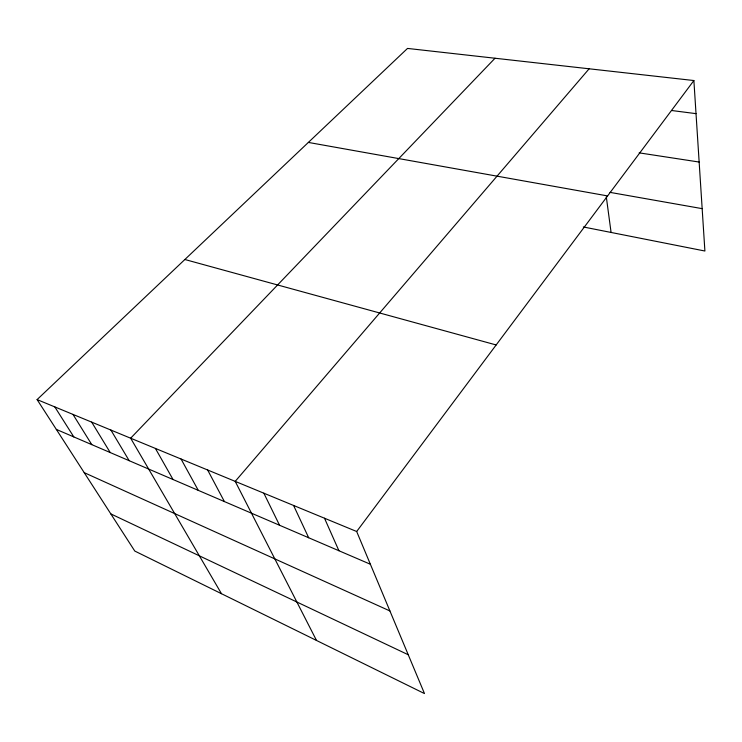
<?xml version="1.0" encoding="UTF-8"?>
<svg xmlns="http://www.w3.org/2000/svg" width="742" height="742" viewBox="0 0 742 742"><rect width="100%" height="100%" fill="white"/><g stroke="black" fill="none" stroke-linecap="round" stroke-linejoin="round"><path stroke-width="1.11" d="M356.67 531.504L693.881 80.535L407.516 48.425L37.1 399.595L134.784 551.056L424.489 693.575L356.67 531.504L37.1 399.595M589.139 68.793L235.214 481.373L316.509 640.457M495.016 58.238L130.648 438.207L221.478 593.702M671.547 110.493L696.024 113.647M639.159 152.852L699.149 162.044M610.026 192.373L702.164 208.65M308.357 142.427L607.596 195.925M583.323 226.959L704.9 251.019L693.881 80.535M184.86 259.505L496.166 344.956M56.336 429.414L370.36 564.235M84.226 472.654L389.912 610.954M110.818 513.891L408.239 654.75M54.797 406.894L73.829 436.927M72.976 414.398L91.785 444.634M91.665 422.115L110.233 452.555M110.883 430.045L129.182 460.689M155.403 448.428L173.044 479.517M181.048 459.01L198.272 490.351M207.63 469.983L224.399 501.573M263.846 493.189L279.548 525.243M293.582 505.469L308.681 537.755M324.504 518.231L338.927 550.74M606.316 196.936L611.083 232.459"/></g></svg>
